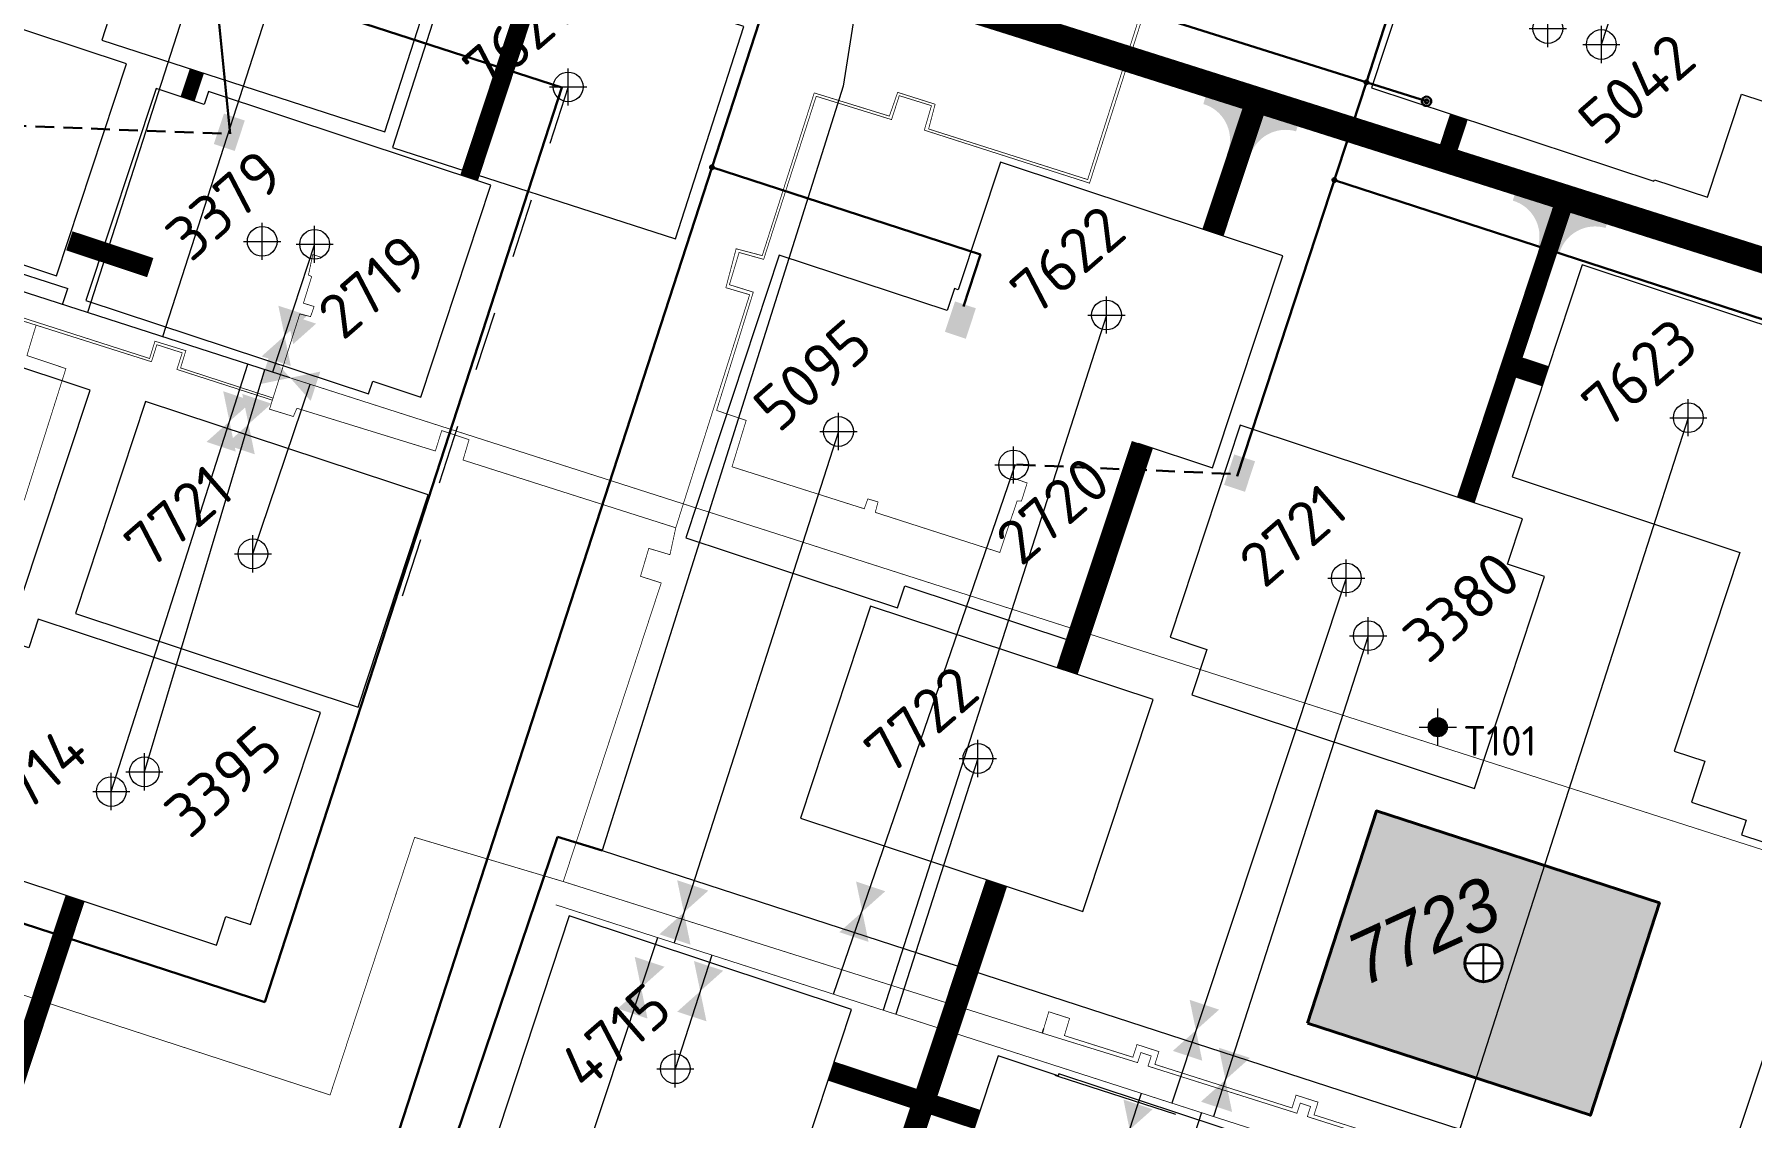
# Model space of a CAD drawing. Header units: millimetres. Extents: x 519 to 9564855, y -810 to 5021775.
# Drawn here: x 9541423.2 to 9541885.1, y 4997033.5 to 4997324.6 of the extents above; entities that cross this region are included whole.
import ezdxf
from ezdxf.enums import TextEntityAlignment as Align

# ---------------------------------------------------------------- set-up
doc = ezdxf.new("R2010")
doc.units = ezdxf.units.MM
doc.header["$LTSCALE"] = 2
doc.header["$MEASUREMENT"] = 0
doc.header["$PDMODE"] = 2
doc.header["$PDSIZE"] = 5
doc.linetypes.add('92051501$0$DASHED', pattern=[0.75, 0.5, -0.25])
doc.linetypes.add('Punctir', pattern=[0.32, 0.16, -0.16])
doc.layers.add('13A этап', color=7, linetype='Continuous', true_color=0xaafdfa)
for name, color, linetype, lineweight in [('200 скв. на 2010 год', 61, 'Continuous', 0), ('PPLINE_GAS', 4, 'GAS_LINE', 30), ('WELLS(drilled after 2000y)', 6, 'Continuous', 40), ('неф.коллектор', 94, 'g5_122_n', 30), ('Скважины на 2024 год-125', 10, 'Continuous', 40), ('Электро', 1, 'Continuous', 30), ('Электроснаб', 1, 'Continuous', 18), ('Электроснабжене', 1, 'Continuous', 18)]:
    doc.layers.add(name, color=color, linetype=linetype, lineweight=lineweight)
for name, color, linetype in [('2003-2004 Supplemental wells', 7, 'Continuous'), ('42 доп. скв. на 2009 год', 96, 'Continuous'), ('Existing roads', 41, 'Continuous'), ('new 100 wells', 131, 'Continuous'), ('OilColl&Flowlines', 3, 'Continuous'), ('Stage 12 wells.Text&Frame', 52, 'Continuous'), ('Wels of 13phase', 200, 'Continuous'), ('Скважины  2018 года', 7, 'Continuous'), ('Скважины 2017г', 221, 'Continuous'), ('Скважины 2019г.', 241, 'Continuous'), ('Скважины на 2015 год', 7, 'Continuous'), ('Скважины на 2020 год', 140, 'Continuous')]:
    doc.layers.add(name, color=color, linetype=linetype)
doc.styles.add('92051501$0$STANDARD', font='simplex.shx')
doc.styles.add('Elect', font='isocpeur.ttf')
doc.styles.add('GeoApp', font='', dxfattribs={"height": 1})
doc.styles.add('Line_GUGK', font='')
doc.styles.get("Standard").update_dxf_attribs({"font": 'isocpeur.ttf', "width": 0.5})
doc.styles.get('GeoApp').set_extended_font_data('D431', italic=True)
doc.styles.get('Line_GUGK').set_extended_font_data('Bm431', italic=True)
doc.linetypes.add('g5_121_g', pattern='A,4,-0.4,["Г",GeoApp,S=1,R=0,X=0,Y=-0.5],-1.2,12', length=17.6)
doc.linetypes.add('g5_122_n', pattern='A,1,-1,1.5,-0.3,["Н",GeoApp,S=1,R=0,X=0,Y=-0.5],-1.5,1.5,-1,4,-1,4,-1,3', length=20.8)
doc.linetypes.add('GAS_LINE', pattern='A,0.5,-0.2,["G",92051501$0$STANDARD,S=0.1,R=0,X=-0.1,Y=-0.05],-0.05', length=0.75)

msp = doc.modelspace()

# ---------------------------------------------------------------- hatches: boundary and pattern name
at = {"layer": '2003-2004 Supplemental wells', "lineweight": 0, "ltscale": 5}
h = msp.add_hatch(color=1, dxfattribs=at)
edge = h.paths.add_edge_path()
edge.add_arc((9541800.7, 4997138.4), 2.56539, 0, 360)
at = {"layer": 'Existing roads', "linetype": 'ByBlock', "lineweight": 0, "ltscale": 25}
for points in [[(9541764.28611, 4997304.32088), (9541739.34649, 4997311.67039), (9541737.65045, 4997305.91509, -0.414213562), (9541744.41588, 4997293.4962), (9541750.17117, 4997291.80015, -0.414213562), (9541762.59007, 4997298.56558)], [(9541847.52793, 4997278.35284), (9541822.58831, 4997285.70235), (9541820.89227, 4997279.94705, -0.414213562), (9541827.6577, 4997267.52816), (9541833.413, 4997265.83211, -0.414213562), (9541845.83189, 4997272.59754)]]:
    msp.add_hatch(color=41, dxfattribs=at).paths.add_polyline_path(points)
at = {"layer": 'Скважины на 2024 год-125', "linetype": 'ByBlock', "lineweight": 0, "true_color": 0xadddf7}
h = msp.add_hatch(color=141, dxfattribs=at)
h.dxf.hatch_style = 1
h.paths.add_polyline_path([(9541860.31277, 4997091.17102), (9541784.22825, 4997115.89238), (9541765.68723, 4997058.82898), (9541841.77175, 4997034.10762)])
h.paths.add_polyline_path([(9541818, 4997075, -1), (9541808, 4997075, -1)], flags=16)
at = {"layer": 'Электро'}
for points in [[(9541471.49324, 4997295.15441), (9541477.10547, 4997293.29742), (9541479.8127, 4997301.47928), (9541474.20047, 4997303.33626)], [(9541676.46167, 4997251.00698), (9541670.84943, 4997252.86396), (9541668.14221, 4997244.68211), (9541673.75444, 4997242.82512)], [(9541751.55514, 4997209.86894), (9541745.9429, 4997211.72593), (9541743.23567, 4997203.54407), (9541748.84791, 4997201.68708)]]:
    msp.add_hatch(color=256, dxfattribs=at).paths.add_polyline_path(points)
at = {"layer": 'Электроснаб', "lineweight": 0}
for points in [[(9541471.49324, 4997295.15441), (9541477.10547, 4997293.29742), (9541479.8127, 4997301.47928), (9541474.20047, 4997303.33626)], [(9541676.46167, 4997251.00698), (9541670.84943, 4997252.86396), (9541668.14221, 4997244.68211), (9541673.75444, 4997242.82512)], [(9541751.55514, 4997209.86894), (9541745.9429, 4997211.72593), (9541743.23567, 4997203.54407), (9541748.84791, 4997201.68708)]]:
    msp.add_hatch(color=1, dxfattribs=at).paths.add_polyline_path(points)
at = {"layer": 'Электроснабжене', "lineweight": 0}
for points in [[(9541471.49324, 4997295.15441), (9541477.10547, 4997293.29742), (9541479.8127, 4997301.47928), (9541474.20047, 4997303.33626)], [(9541676.46167, 4997251.00698), (9541670.84943, 4997252.86396), (9541668.14221, 4997244.68211), (9541673.75444, 4997242.82512)], [(9541751.55514, 4997209.86894), (9541745.9429, 4997211.72593), (9541743.23567, 4997203.54407), (9541748.84791, 4997201.68708)]]:
    msp.add_hatch(color=1, dxfattribs=at).paths.add_polyline_path(points)

# ---------------------------------------------------------------- linework, layer by layer
at = {"color": 5, "lineweight": 0}
msp.add_line((9541694.689, 4997057.293), (9541694.33495, 4997056.18202), dxfattribs=at)
at = {"color": 6, "lineweight": 0}
msp.add_line((9541694.689, 4997057.293), (9541694.33495, 4997056.18202), dxfattribs=at)
at = {"layer": '13A этап', "color": 0, "linetype": 'ByBlock', "lineweight": 0}
msp.add_lwpolyline([(9541815.99887, 4997362.54414), (9541801.73745, 4997367.26299), (9541782.88202, 4997310.27759), (9541858.86255, 4997285.13701), (9541859.00113, 4997285.55586)], dxfattribs=at)
msp.add_circle((9541830.3, 4997326.2), 4, dxfattribs=at)
msp.add_point((9541830.3, 4997326.2), dxfattribs=at)
at = {"layer": '200 скв. на 2010 год', "color": 0, "linetype": 'ByBlock', "lineweight": 0}
msp.add_lwpolyline([(9541883.65281, 4997113.4449), (9541882.35805, 4997109.5033), (9541958.36255, 4997084.53701), (9541977.21798, 4997141.52241), (9541962.42572, 4997146.4169)], dxfattribs=at)
at = {"layer": '2003-2004 Supplemental wells', "color": 0, "lineweight": 0, "ltscale": 5}
msp.add_circle((9541800.7, 4997138.4), 2.56539, dxfattribs=at)
msp.add_point((9541800.7, 4997138.4), dxfattribs=at)
at = {"layer": '42 доп. скв. на 2009 год', "color": 0, "linetype": 'ByBlock', "lineweight": 0}
for points in [[(9541738.62239, 4997159.28851), (9541734.58202, 4997147.07759), (9541810.56255, 4997121.93701), (9541829.41798, 4997178.92241), (9541819.47761, 4997182.2115)], [(9541872.55779, 4997129.24267), (9541868.93476, 4997118.27954), (9541883.65281, 4997113.4449)], [(9541698.56049, 4997044.72817), (9541682.43745, 4997050.06299), (9541663.58202, 4996993.07759), (9541739.56255, 4996967.93701), (9541739.73951, 4996968.47183)]]:
    msp.add_lwpolyline(points, dxfattribs=at)
msp.add_circle((9541782, 4997163), 4, dxfattribs=at)
msp.add_point((9541782, 4997163), dxfattribs=at)
at = {"layer": 'DEFPOINTS', "color": 1, "lineweight": 0, "ltscale": 80}
msp.add_point((9541610.09184, 4997308.72304), dxfattribs=at)
at = {"layer": 'Existing roads', "color": 3, "linetype": 'ByBlock', "lineweight": 0, "ltscale": 80}
msp.add_line((9541443.9, 4997121.1), (9541480.6378, 4997235.96604), dxfattribs=at)
at = {"layer": 'Existing roads', "lineweight": 0, "flags": 128}
for points, const_width in [([(9539565.39469, 4997994.43913), (9539781.43469, 4997928.03913), (9540419.33469, 4997727.26913), (9541536.98469, 4997374.84913), (9541686.09469, 4997327.92913), (9543001.21469, 4996911.42913)], 7), ([(9541540.1396, 4997286.06746), (9541565.75552, 4997363.4733)], 5), ([(9541802.84022, 4997291.74428), (9541806.40084, 4997302.49564)], 5), ([(9541808.23868, 4997199.47805), (9541834.43258, 4997278.63232)], 5)]:
    msp.add_lwpolyline(points, dxfattribs=dict(at, const_width=const_width))
at = {"layer": 'Existing roads', "linetype": 'ByBlock', "lineweight": 0, "const_width": 6, "flags": 128}
for points in [[(9541751.40525, 4997304.92717), (9541740.21839, 4997271.32465)], [(9541721.266, 4997214.39648), (9541700.98477, 4997153.47677)], [(9541682.02484, 4997096.52595), (9541585.13687, 4996805.49896)]]:
    msp.add_lwpolyline(points, dxfattribs=at)
at = {"layer": 'Existing roads', "lineweight": 0, "const_width": 5.4}
for points in [[(9541432.60844, 4997269.1424), (9541454.3788, 4997261.93899)], [(9541408.78275, 4997015.76787), (9541434.17228, 4997092.4073)], [(9541637.54115, 4997045.97018), (9541662.45007, 4997037.72827)], [(9541662.45007, 4997037.72827), (9541676.78653, 4997032.9846)]]:
    msp.add_lwpolyline(points, dxfattribs=at)
at = {"layer": 'Existing roads', "color": 8, "lineweight": 0, "const_width": 5.7, "flags": 128}
msp.add_lwpolyline([(9541820.27251, 4997235.84259), (9541829.65163, 4997232.73645)], dxfattribs=at)
at = {"layer": 'new 100 wells', "color": 0, "linetype": 'ByBlock', "lineweight": 0}
for points in [[(9541385.0071, 4997274.34725), (9541429.16255, 4997259.73701), (9541448.01798, 4997316.72241), (9541372.03745, 4997341.86299), (9541368.5929, 4997331.45275)], [(9541671.70791, 4997255.97707), (9541670.67759, 4997256.31798), (9541668.71388, 4997250.3832)], [(9541657.38612, 4997176.4168), (9541702.52241, 4997161.48202), (9541720.15282, 4997214.76514)]]:
    msp.add_lwpolyline(points, dxfattribs=at)
msp.add_circle((9541686.6, 4997208.9), 4, dxfattribs=at)
at = {"layer": 'new 100 wells', "color": 0, "linetype": 'ByBlock', "lineweight": 0, "ltscale": 80}
msp.add_point((9541686.6, 4997208.9), dxfattribs=at)
at = {"layer": 'OilColl&Flowlines', "linetype": 'ByBlock', "lineweight": 0}
for p, q in [((9540569.55752, 4997535.74333), (9541432.18776, 4997256.29675)), ((9541492.01427, 4997232.30414), (9540567.60901, 4997529.8545)), ((9541430.80659, 4997252.00586), (9541432.18776, 4997256.29675)), ((9541542.2, 4996934.8), (9541590.88187, 4997081.88165))]:
    msp.add_line(p, q, dxfattribs=at)
at = {"layer": 'OilColl&Flowlines', "color": 3, "linetype": 'ByBlock', "lineweight": 0, "ltscale": 5}
for p, q in [((9541505.89298, 4997462.38352, 0), (9541437.48413, 4997249.85647)), ((9541452.8, 4997126.4), (9541485.20982, 4997234.55561)), ((9541482, 4997185), (9541497.39155, 4997230.58207))]:
    msp.add_line(p, q, dxfattribs=at)
at = {"layer": 'OilColl&Flowlines', "linetype": 'ByBlock', "lineweight": 0, "ltscale": 80}
msp.add_line((9541844.7, 4997321.9), (9541854.12772, 4997350.3927), dxfattribs=at)
at = {"layer": 'OilColl&Flowlines', "lineweight": 0}
for p, q in [((9541498.6, 4997268.2), (9541487.3033, 4997233.82053)), ((9541687, 4997209), (9541638.03534, 4997066.57706)), ((9541776.1, 4997178.5), (9541729.15857, 4997037.36754, -2.23817)), ((9541605.43802, 4997077.15717), (9541595.6, 4997046.6)), ((9541605.43802, 4997077.15717), (9541595.6, 4997046.6)), ((9541737.12118, 4997034.8061, -2.34572), (9541727.3, 4997004.2))]:
    msp.add_line(p, q, dxfattribs=at)
at = {"layer": 'OilColl&Flowlines', "lineweight": 0, "ltscale": 40}
for p, q in [((9541639.5, 4997217.9), (9541595.27954, 4997080.43419)), ((9541782, 4997163), (9541740.42072, 4997033.74469)), ((9541916.3, 4997134.4), (9541868.93692, 4996991.25803)), ((9541711, 4997009), (9541720.97246, 4997040.00087))]:
    msp.add_line(p, q, dxfattribs=at)
at = {"layer": 'OilColl&Flowlines', "lineweight": 0, "ltscale": 40, "const_width": 0.2}
msp.add_lwpolyline([(9541563.46, 4997090.67), (9542471.25098, 4996798.64879)], dxfattribs=at)
at = {"layer": 'OilColl&Flowlines', "lineweight": 0}
for points in [[(9541496.69652, 4997249.10389), (9541490.5165, 4997243.59932), (9541488.83942, 4997251.70366)], [(9541499.00144, 4997246.88367), (9541492.82141, 4997241.3791), (9541491.14433, 4997249.48344)], [(9541492.19358, 4997235.49498), (9541484.33648, 4997238.09476), (9541490.5165, 4997243.59932)], [(9541483.90993, 4997230.62706), (9541486.50971, 4997238.48417), (9541492.01427, 4997232.30414)], [(9541497.51884, 4997226.12412), (9541492.01427, 4997232.30414), (9541500.11861, 4997233.98123)], [(9541486.98905, 4997225.3742), (9541480.80903, 4997219.86964), (9541479.13195, 4997227.97398)], [(9541482.48611, 4997211.7653), (9541474.62901, 4997214.36507), (9541480.80903, 4997219.86964)], [(9541604.50833, 4997094.4945), (9541597.9127, 4997088.61975), (9541596.12283, 4997097.26911)], [(9541652.09576, 4997094.3171), (9541645.91574, 4997088.81254), (9541644.23865, 4997096.91688)], [(9541599.70257, 4997079.97039), (9541591.31707, 4997082.745), (9541597.9127, 4997088.61975)], [(9541647.59282, 4997080.7082), (9541639.73571, 4997083.30797), (9541645.91574, 4997088.81254)], [(9541592.73013, 4997074.01389), (9541586.4164, 4997068.39023), (9541584.70304, 4997076.66991)], [(9541588.12977, 4997060.11055), (9541580.10268, 4997062.76657), (9541586.4164, 4997068.39023)], [(9541741.88877, 4997062.49624), (9541735.65775, 4997056.94625), (9541733.96683, 4997065.11747)], [(9541737.34867, 4997048.77503), (9541729.42673, 4997051.39626), (9541735.65775, 4997056.94625)], [(9541750.19521, 4997049.50137), (9541743.59958, 4997043.62662), (9541741.80971, 4997052.27598)], [(9541745.38944, 4997034.97726), (9541737.00394, 4997037.75187), (9541743.59958, 4997043.62662)]]:
    msp.add_solid(points, dxfattribs=at)
at = {"layer": 'OilColl&Flowlines', "linetype": 'ByBlock', "lineweight": 0}
for points in [[(9541481.86834, 4997226.09394), (9541475.68832, 4997220.58938), (9541474.01123, 4997228.69372)], [(9541477.3654, 4997212.48503), (9541469.50829, 4997215.08481), (9541475.68832, 4997220.58938)], [(9541608.4935, 4997072.95681), (9541602.31348, 4997067.45224), (9541600.6364, 4997075.55659)], [(9541603.99056, 4997059.3479), (9541596.13346, 4997061.94768), (9541602.31348, 4997067.45224)], [(9541724.00711, 4997035.72756), (9541717.82708, 4997030.223), (9541716.15, 4997038.32734)]]:
    msp.add_solid(points, dxfattribs=at)
at = {"layer": 'PPLINE_GAS', "color": 4, "linetype": 'GAS_LINE', "lineweight": 0, "ltscale": 25}
for p, q in [((9541647.08397, 4997350.52034), (9541640.79555, 4997310.68526)), ((9541640.79555, 4997310.68526), (9541575.96726, 4997105.29839)), ((9541575.96726, 4997105.29839), (9542148.94604, 4996919.2536))]:
    msp.add_line(p, q, dxfattribs=at)
at = {"layer": 'PPLINE_GAS', "color": 4, "linetype": 'GAS_LINE', "lineweight": 0, "ltscale": 80}
for p, q in [((9541697.72698, 4997044.86018, 0.00969), (9541698.51761, 4997044.59857)), ((9541698.51761, 4997044.59857), (9541730.19885, 4997034.39699, 0.01212))]:
    msp.add_line(p, q, dxfattribs=at)
at = {"layer": 'PPLINE_GAS', "linetype": 'g5_121_g'}
msp.add_lwpolyline([(9534778.5479, 4998536.78098), (9534874.18051, 4998503.20616), (9535072.84513, 4998402.39372), (9535451.90206, 4998298.75678), (9537303.35592, 4997704.5983), (9537377.97521, 4997927.57471), (9538200.14956, 4997654.43587), (9538214.55082, 4997649.50142), (9538234.24131, 4997643.04917), (9538590.1015, 4997520.55902), (9539125.3331, 4997334.13457), (9539210.91174, 4997304.42884), (9539345.38339, 4997257.75155), (9539456.46224, 4997220.86465), (9539620.38329, 4997166.42999), (9539867.53158, 4997084.35735), (9540014.59686, 4997034.46686), (9540009.45675, 4997018.26256), (9541300.177, 4996571.493), (9541398.857, 4996623.815), (9541532.03867, 4997015.00349), (9541563.89422, 4997108.93401), (9541575.96726, 4997105.29839)], dxfattribs=at)
at = {"layer": 'Stage 12 wells.Text&Frame', "color": 0, "linetype": 'ByBlock', "lineweight": 0}
for points in [[(9541859.00113, 4997285.55586), (9541873.26255, 4997280.83701), (9541882.44706, 4997308.5947)], [(9541668.71388, 4997250.3832), (9541623.57759, 4997265.31798), (9541598.43701, 4997189.33745), (9541655.42241, 4997170.48202), (9541657.38612, 4997176.4168)], [(9541421.68934, 4997159.762), (9541415.03745, 4997161.96299), (9541396.18202, 4997104.97759), (9541472.16255, 4997079.83701), (9541474.71066, 4997087.538)], [(9541548.21936, 4997030.56684), (9541624.16255, 4997005.53701), (9541643.01798, 4997062.52241), (9541567.03745, 4997087.66299), (9541548.21936, 4997030.56684)], [(9541739.73951, 4996968.47183), (9541755.86255, 4996963.13701), (9541774.71798, 4997020.12241), (9541698.73745, 4997045.26299), (9541698.56049, 4997044.72817)]]:
    msp.add_lwpolyline(points, dxfattribs=at)
for centre in [(9541844.7, 4997321.9), (9541639.5, 4997217.9), (9541443.9, 4997121.1), (9541595.6, 4997046.6)]:
    msp.add_circle(centre, 4, dxfattribs=at)
for p in [(9541844.7, 4997321.9), (9541639.5, 4997217.9), (9541443.9, 4997121.1), (9541595.6, 4997046.6)]:
    msp.add_point(p, dxfattribs=at)
at = {"layer": 'WELLS(drilled after 2000y)', "color": 6, "linetype": 'ByBlock', "lineweight": 0, "ltscale": 50, "const_width": 0.2, "elevation": -24.66909}
msp.add_lwpolyline([(9541565.48321, 4997096.91561), (9541525.49603, 4997108.79872), (9541502.75177, 4997039.54504), (9539622.71893, 4997652.00911)], dxfattribs=at)
at = {"layer": 'WELLS(drilled after 2000y)', "color": 6, "lineweight": 0, "const_width": 0.2}
for points in [[(9541487.326, 4997226.891), (9541462.532, 4997234.98), (9541463.9487, 4997239.61389), (9541455.637, 4997242.155), (9541454.199, 4997237.513), (9541395.911, 4997256.216), (9541397.39844, 4997260.82914), (9541388.88303, 4997263.57481), (9541387.367, 4997258.873), (9541329.058, 4997277.514), (9541330.57258, 4997282.11545), (9541322.365, 4997284.817), (9541320.745, 4997280.131), (9541262.524, 4997298.669), (9541263.97104, 4997303.28344), (9541255.557, 4997305.922), (9541254.07153, 4997301.26659), (9541198.997, 4997318.84), (9541206.403, 4997340.16), (9541209.131, 4997339.323), (9541210.15492, 4997342.15204), (9541207.43673, 4997343.13584), (9541212.71498, 4997358.33058), (9541210.5, 4997359.1)], [(9541725.10521, 4997341.12895), (9541707.041, 4997284.646), (9541662.592, 4997298.886), (9541664.515, 4997305.462), (9541655.851, 4997308.155), (9541653.776, 4997301.723), (9541633.508, 4997307.994), (9541619.375, 4997264.158), (9541612.777, 4997266.013), (9541610.168, 4997257.347), (9541616.591, 4997255.342), (9541606.719, 4997223.546), (9541614.674, 4997220.869), (9541610.85883, 4997208.40696), (9541646.443, 4997197.119), (9541647.39, 4997199.773), (9541650.148, 4997198.971), (9541649.402, 4997196.148), (9541682.895, 4997185.383), (9541687.545, 4997199.203), (9541688.731, 4997199.193), (9541690.253, 4997204.058), (9541685.792, 4997205.613)], [(9541595.76, 4997192.004), (9541538.512, 4997210.216), (9541540.13, 4997215.701), (9541532.781, 4997218.136), (9541531.07468, 4997212.64875), (9541493.829, 4997224.135), (9541492.868, 4997221.923), (9541486.459, 4997223.89), (9541494.601, 4997249.484), (9541497.511, 4997248.764), (9541498.443, 4997251.49058), (9541495.57821, 4997252.37771), (9541497.798, 4997259.546), (9541496.93, 4997259.94), (9541498.09176, 4997265.45042), (9541500.28382, 4997264.75412)], [(9541487.16382, 4997226.32964), (9541461.548, 4997234.578), (9541462.97607, 4997239.03322), (9541456.157, 4997241.219), (9541454.70678, 4997236.64139), (9541394.861, 4997255.601)], [(9541423.67694, 4997246.47189), (9541421.205, 4997238.319), (9541431.692, 4997234.796), (9541420.486, 4997199.407)], [(9541891.50495, 4996993.74821), (9541851.496, 4997006.563), (9541852.322, 4997009.248), (9541849.54409, 4997010.16239), (9541848.646, 4997007.434), (9541808.56194, 4997020.10318), (9541809.4976, 4997022.79099), (9541806.64963, 4997023.7824), (9541805.688, 4997021.02), (9541765.62078, 4997033.74377), (9541766.477, 4997036.44), (9541763.72405, 4997037.37088), (9541762.803, 4997034.647), (9541722.76501, 4997047.30731), (9541723.631, 4997050.046), (9541720.85909, 4997050.96345), (9541719.959, 4997048.244), (9541694.33495, 4997056.18202)]]:
    msp.add_lwpolyline(points, dxfattribs=at)
at = {"layer": 'WELLS(drilled after 2000y)', "color": 6, "lineweight": 0, "const_width": 0.2, "elevation": -24.66909}
for points in [[(9541565.48321, 4997096.91561), (9541591.818, 4997177.191), (9541586.242, 4997178.964), (9541588.479, 4997186.47315), (9541594.176, 4997184.776), (9541595.73435, 4997192.01216), (9541615.609, 4997254.656), (9541609.21534, 4997256.53771), (9541611.97148, 4997267.00638), (9541618.996, 4997265.157), (9541632.983, 4997308.896), (9541653.192, 4997302.663), (9541655.424, 4997309.047), (9541665.5, 4997305.856), (9541663.751, 4997299.204), (9541706.532, 4997285.607), (9541724.522, 4997342.135)], [(9541890.21, 4996995.268), (9541853.27426, 4997006.97072), (9541854.376, 4997010.448), (9541848.51827, 4997012.27753), (9541847.464, 4997008.902), (9541810.36144, 4997020.59746), (9541811.428, 4997023.981), (9541805.63837, 4997025.93054), (9541804.463, 4997022.44), (9541767.41991, 4997034.20851), (9541768.505, 4997037.624), (9541762.59163, 4997039.50735), (9541761.49595, 4997036.06038), (9541724.60068, 4997047.78819), (9541725.689, 4997051.212), (9541719.79229, 4997053.11593), (9541718.69, 4997049.702), (9541700.275, 4997055.51), (9541701.659, 4997060.136), (9541696.073, 4997061.919), (9541694.33495, 4997056.18202), (9541565.48321, 4997096.91561)]]:
    msp.add_lwpolyline(points, dxfattribs=at)
at = {"layer": 'WELLS(drilled after 2000y)', "color": 0, "linetype": 'ByBlock', "lineweight": 0}
for points in [[(9541514.20861, 4997231.42324), (9541527.16254, 4997227.13702), (9541546.01798, 4997284.12241), (9541470.03745, 4997309.26299), (9541468.8976, 4997305.81809)], [(9541819.47761, 4997182.2115), (9541823.51798, 4997194.42241), (9541747.53745, 4997219.56299), (9541728.68202, 4997162.5776), (9541738.62239, 4997159.28851)]]:
    msp.add_lwpolyline(points, dxfattribs=at)
for centre in [(9541498.6, 4997268.2), (9541776.1, 4997178.5)]:
    msp.add_circle(centre, 4, dxfattribs=at)
for p in [(9541498.6, 4997268.2), (9541776.1, 4997178.5)]:
    msp.add_point(p, dxfattribs=at)
at = {"layer": 'Wels of 13phase', "color": 0, "linetype": 'ByBlock', "lineweight": 0}
for points in [[(9541468.8976, 4997305.81809), (9541455.94366, 4997310.10431), (9541437.08823, 4997253.11892), (9541513.06875, 4997227.97834), (9541514.20861, 4997231.42324)], [(9541474.71066, 4997087.538), (9541481.36255, 4997085.33701), (9541500.21798, 4997142.32241), (9541424.23745, 4997167.46299), (9541421.68934, 4997159.762)]]:
    msp.add_lwpolyline(points, dxfattribs=at)
for centre in [(9541484.5, 4997269), (9541452.8, 4997126.4)]:
    msp.add_circle(centre, 4, dxfattribs=at)
for p in [(9541484.5, 4997269), (9541452.8, 4997126.4)]:
    msp.add_point(p, dxfattribs=at)
at = {"layer": 'неф.коллектор', "linetype": 'ByBlock', "lineweight": 0, "ltscale": 50, "const_width": 0.2}
msp.add_lwpolyline([(9541492.01427, 4997232.30414), (9542567.43586, 4996887.90069), (9542534.34159, 4996778.35359)], dxfattribs=at)
at = {"layer": 'Скважины  2018 года', "color": 3, "lineweight": 0, "ltscale": 50}
msp.add_line((9541868.1, 4997221.6), (9541801.36369, 4997014.14035), dxfattribs=at)
at = {"layer": 'Скважины  2018 года', "color": 0, "linetype": 'ByBlock', "lineweight": 0}
msp.add_lwpolyline([(9541897.81908, 4997184.1051), (9541915.50336, 4997237.50351), (9541839.55969, 4997262.65424), (9541820.69664, 4997205.69649), (9541881.96092, 4997185.40723)], dxfattribs=at)
msp.add_lwpolyline([(9541343.39664, 4997197.19649), (9541419.34031, 4997172.04576), (9541438.20336, 4997229.00351), (9541362.25969, 4997254.15424)], close=True, dxfattribs=at)
msp.add_circle((9541868.1, 4997221.6), 4, dxfattribs=at)
msp.add_point((9541566.8, 4997310.5), dxfattribs=at)
at = {"layer": 'Скважины 2017г', "color": 3, "linetype": 'ByBlock', "lineweight": 0}
msp.add_line((9541488.6, 4997339.3), (9541457.71369, 4997243.34492), dxfattribs=at)
at = {"layer": 'Скважины 2017г', "color": 0, "linetype": 'ByBlock', "lineweight": 0}
msp.add_lwpolyline([(9541441.31432, 4997323.04993), (9541517.44006, 4997298.45577), (9541535.88568, 4997355.55007), (9541459.75994, 4997380.14423)], close=True, dxfattribs=at)
msp.add_lwpolyline([(9541882.44706, 4997308.5947), (9541917.63163, 4997296.99422)], dxfattribs=at)
at = {"layer": 'Скважины 2019г.', "color": 5, "linetype": 'Punctir', "lineweight": 0, "ltscale": 50}
msp.add_line((9541566.8, 4997310.5), (9541521.9415, 4997172.97635), dxfattribs=at)
at = {"layer": 'Скважины 2019г.', "color": 3, "linetype": 'ByBlock', "lineweight": 0, "ltscale": 50}
for p, q in [((9541711.6, 4997249.2), (9541651.49379, 4997062.351)), ((9541677, 4997130), (9541654.88729, 4997061.25937))]:
    msp.add_line(p, q, dxfattribs=at)
at = {"layer": 'Скважины 2019г.', "color": 0, "linetype": 'ByBlock', "lineweight": 0}
msp.add_lwpolyline([(9541519.51432, 4997294.24993), (9541595.64006, 4997269.65577), (9541614.08568, 4997326.75007), (9541537.95994, 4997351.34423)], close=True, dxfattribs=at)
msp.add_lwpolyline([(9541720.15282, 4997214.76514), (9541740.14031, 4997208.14576), (9541759.00336, 4997265.10351), (9541683.05969, 4997290.25424), (9541671.70791, 4997255.97707)], dxfattribs=at)
for centre in [(9541566.8, 4997310.5), (9541711.6, 4997249.2)]:
    msp.add_circle(centre, 4, dxfattribs=at)
for p in [(9541711.6, 4997249.2), (9541868.1, 4997221.6), (9541482, 4997185)]:
    msp.add_point(p, dxfattribs=at)
at = {"layer": 'Скважины на 2015 год', "color": 9, "linetype": 'ByBlock', "lineweight": 0, "ltscale": 5, "const_width": 4}
msp.add_lwpolyline([(9541464.42982, 4997307.2964), (9541466.95275, 4997314.88586)], dxfattribs=at)
at = {"layer": 'Скважины на 2020 год', "color": 0, "linetype": 'ByBlock', "lineweight": 0}
for points in [[(9541434.28202, 4997168.9776), (9541510.26254, 4997143.83702), (9541529.11798, 4997200.82241), (9541453.13745, 4997225.96299)], [(9541629.28202, 4997113.9776), (9541705.26254, 4997088.83702), (9541724.11798, 4997145.82241), (9541648.13745, 4997170.96299)]]:
    msp.add_lwpolyline(points, close=True, dxfattribs=at)
msp.add_lwpolyline([(9541881.96092, 4997185.40723), (9541864.28202, 4997131.9776), (9541872.54571, 4997129.24666)], dxfattribs=at)
for centre in [(9541482, 4997185), (9541677, 4997130)]:
    msp.add_circle(centre, 4, dxfattribs=at)
msp.add_point((9541677, 4997130), dxfattribs=at)
at = {"layer": 'Скважины на 2024 год-125'}
msp.add_lwpolyline([(9541765.68723, 4997058.82898), (9541841.77175, 4997034.10762), (9541860.31277, 4997091.17102), (9541784.22825, 4997115.89238)], close=True, dxfattribs=at)
at = {"layer": 'Скважины на 2024 год-125', "ltscale": 50}
msp.add_circle((9541813, 4997075), 5, dxfattribs=at)
at = {"layer": 'Скважины на 2024 год-125', "lineweight": 25}
msp.add_point((9541813, 4997075), dxfattribs=at)
at = {"layer": 'Электро', "ltscale": 0.5}
msp.add_line((9541543.88214, 4997386.6316, 0), (9541797.69741, 4997306.65046, 0), dxfattribs=at)
at = {"layer": 'Электро'}
for p, q in [((9541620.89875, 4997336.46532), (9541465.37938, 4996857.82594)), ((9541475.77954, 4997339.34107, 0), (9541565.04928, 4997310.33557, 0)), ((9541472.767, 4997329.30045, 0), (9541475.86373, 4997297.90435, 0)), ((9541485.17417, 4997064.50525, 0), (9540685.28204, 4997324.40596, 0)), ((9541565.04928, 4997310.33557, 0), (9541485.17417, 4997064.50525, 0)), ((9541605.44273, 4997288.89658), (9541677.68161, 4997265.42475)), ((9541677.68161, 4997265.42475), (9541673.14501, 4997251.46254))]:
    msp.add_line(p, q, dxfattribs=at)
at = {"layer": 'Электро', "ltscale": 25}
for p, q in [((9541789.6792, 4997336.89255), (9541781.52079, 4997311.74796, 0)), ((9541772.88989, 4997285.46931, 0), (9542033.06012, 4997200.93488, 0))]:
    msp.add_line(p, q, dxfattribs=at)
at = {"layer": 'Электро', "ltscale": 0.7}
msp.add_line((9541746.7835, 4997205.87602, 0), (9541781.5103, 4997311.75127, 0), dxfattribs=at)
at = {"layer": 'Электро'}
for centre, radius, start, end in [((9541781.52079, 4997311.74796, 0), 0.5, 161.9999999, 341.9999999), ((9541781.52079, 4997311.74796, 0), 0.5, 341.9999999, 161.9999999), ((9541797.69741, 4997306.65046, 0), 1.25, 342, 162), ((9541797.69741, 4997306.65046, 0), 1.25, 162, 342), ((9541797.69741, 4997306.65046, 0), 0.5, 162, 342), ((9541797.69741, 4997306.65046, 0), 0.5, 342, 162), ((9541605.44273, 4997288.89658), 0.5, 162.0000001, 342.0000001), ((9541605.44273, 4997288.89658), 0.5, 342.0000001, 162.0000001), ((9541772.88989, 4997285.46931, 0), 0.5, 162, 342), ((9541772.88989, 4997285.46931, 0), 0.5, 342, 162)]:
    msp.add_arc(centre, radius, start, end, dxfattribs=at)
at = {"layer": 'Электроснаб', "color": 1, "lineweight": 0, "ltscale": 0.5}
msp.add_line((9541543.88214, 4997386.6316, 0), (9541797.69741, 4997306.65046, 0), dxfattribs=at)
at = {"layer": 'Электроснаб', "color": 1, "linetype": 'ByBlock', "lineweight": 0}
for p, q in [((9541620.89875, 4997336.46532), (9541465.37938, 4996857.82594)), ((9541475.77954, 4997339.34107, 0), (9541565.04928, 4997310.33557, 0)), ((9541565.04928, 4997310.33557, 0), (9541485.17417, 4997064.50525, 0)), ((9541605.44273, 4997288.89658), (9541677.68161, 4997265.42475))]:
    msp.add_line(p, q, dxfattribs=at)
at = {"layer": 'Электроснаб', "color": 1, "lineweight": 0, "ltscale": 25}
for p, q in [((9541789.6792, 4997336.89255), (9541781.52079, 4997311.74796, 0)), ((9541772.88989, 4997285.46931, 0), (9542033.06012, 4997200.93488, 0))]:
    msp.add_line(p, q, dxfattribs=at)
at = {"layer": 'Электроснаб', "color": 1, "lineweight": 0}
for p, q in [((9541472.767, 4997329.30045, 0), (9541475.86373, 4997297.90435, 0)), ((9541485.17417, 4997064.50525, 0), (9540685.28204, 4997324.40596, 0)), ((9541677.68161, 4997265.42475), (9541673.14501, 4997251.46254))]:
    msp.add_line(p, q, dxfattribs=at)
at = {"layer": 'Электроснаб', "color": 1, "lineweight": 0, "ltscale": 0.7}
msp.add_line((9541746.7835, 4997205.87602, 0), (9541781.5103, 4997311.75127, 0), dxfattribs=at)
at = {"layer": 'Электроснаб', "color": 1, "lineweight": 0}
for centre, radius, start, end in [((9541781.52079, 4997311.74796, 0), 0.5, 161.9999999, 341.9999999), ((9541781.52079, 4997311.74796, 0), 0.5, 341.9999999, 161.9999999), ((9541797.69741, 4997306.65046, 0), 1.25, 342, 162), ((9541797.69741, 4997306.65046, 0), 1.25, 162, 342), ((9541797.69741, 4997306.65046, 0), 0.5, 162, 342), ((9541797.69741, 4997306.65046, 0), 0.5, 342, 162), ((9541772.88989, 4997285.46931, 0), 0.5, 162, 342), ((9541772.88989, 4997285.46931, 0), 0.5, 342, 162)]:
    msp.add_arc(centre, radius, start, end, dxfattribs=at)
at = {"layer": 'Электроснаб', "color": 1, "linetype": 'ByBlock', "lineweight": 0}
for start, end in [(162.0000001, 342.0000001), (342.0000001, 162.0000001)]:
    msp.add_arc((9541605.44273, 4997288.89658), 0.5, start, end, dxfattribs=at)
at = {"layer": 'Электроснабжене', "color": 1, "lineweight": 0, "ltscale": 0.5}
msp.add_line((9541543.88214, 4997386.6316, 0), (9541797.69741, 4997306.65046, 0), dxfattribs=at)
at = {"layer": 'Электроснабжене', "color": 1, "linetype": 'ByBlock', "lineweight": 0}
for p, q in [((9541620.89875, 4997336.46532), (9541465.37938, 4996857.82594)), ((9541475.77954, 4997339.34107, 0), (9541565.04928, 4997310.33557, 0)), ((9541565.04928, 4997310.33557, 0), (9541485.17417, 4997064.50525, 0)), ((9541605.44273, 4997288.89658), (9541677.68161, 4997265.42475))]:
    msp.add_line(p, q, dxfattribs=at)
at = {"layer": 'Электроснабжене', "color": 1, "lineweight": 0, "ltscale": 25}
for p, q in [((9541789.6792, 4997336.89255), (9541781.52079, 4997311.74796, 0)), ((9541772.88989, 4997285.46931, 0), (9542033.06012, 4997200.93488, 0))]:
    msp.add_line(p, q, dxfattribs=at)
at = {"layer": 'Электроснабжене', "color": 1, "lineweight": 0}
for p, q in [((9541472.767, 4997329.30045, 0), (9541475.86373, 4997297.90435, 0)), ((9541485.17417, 4997064.50525, 0), (9540685.28204, 4997324.40596, 0)), ((9541677.68161, 4997265.42475), (9541673.14501, 4997251.46254))]:
    msp.add_line(p, q, dxfattribs=at)
at = {"layer": 'Электроснабжене', "color": 1, "lineweight": 0, "ltscale": 0.7}
msp.add_line((9541746.7835, 4997205.87602, 0), (9541781.5103, 4997311.75127, 0), dxfattribs=at)
at = {"layer": 'Электроснабжене', "color": 1, "linetype": '92051501$0$DASHED', "lineweight": 30, "ltscale": 5}
for p, q in [((9541401.05476, 4997300.68667, 0), (9541475.86373, 4997297.90435, 0)), ((9541687.51171, 4997208.97773), (9541746.98499, 4997206.42793))]:
    msp.add_line(p, q, dxfattribs=at)
at = {"layer": 'Электроснабжене', "color": 1, "lineweight": 0}
for centre, radius, start, end in [((9541781.52079, 4997311.74796, 0), 0.5, 161.9999999, 341.9999999), ((9541781.52079, 4997311.74796, 0), 0.5, 341.9999999, 161.9999999), ((9541797.69741, 4997306.65046, 0), 1.25, 342, 162), ((9541797.69741, 4997306.65046, 0), 1.25, 162, 342), ((9541797.69741, 4997306.65046, 0), 0.5, 162, 342), ((9541797.69741, 4997306.65046, 0), 0.5, 342, 162), ((9541772.88989, 4997285.46931, 0), 0.5, 162, 342), ((9541772.88989, 4997285.46931, 0), 0.5, 342, 162)]:
    msp.add_arc(centre, radius, start, end, dxfattribs=at)
at = {"layer": 'Электроснабжене', "color": 1, "linetype": 'ByBlock', "lineweight": 0}
for start, end in [(162.0000001, 342.0000001), (342.0000001, 162.0000001)]:
    msp.add_arc((9541605.44273, 4997288.89658), 0.5, start, end, dxfattribs=at)

# ---------------------------------------------------------------- texts
at = {"layer": '2003-2004 Supplemental wells', "color": 0, "lineweight": 0, "ltscale": 5}
msp.add_text('T101', height=8, dxfattribs=at).set_placement((9541807.47042, 4997130.72934))
at = {"layer": '42 доп. скв. на 2009 год', "color": 0, "linetype": 'ByBlock', "lineweight": 0, "style": 'Elect'}
msp.add_text('3380', height=12, rotation=41, dxfattribs=at).set_placement((9541798.12428, 4997155.09656))
at = {"layer": 'new 100 wells', "color": 0, "linetype": 'ByBlock', "lineweight": 0, "style": 'Elect'}
msp.add_text('2720', height=12, rotation=41, dxfattribs=at).set_placement((9541688.64344, 4997181.34203))
at = {"layer": 'Stage 12 wells.Text&Frame', "color": 0, "linetype": 'ByBlock', "lineweight": 0, "style": 'Elect'}
for s, p in [('5042', (9541845.26645, 4997294.29715)), ('5095', (9541623.4281, 4997217.20047)), ('4714', (9541414.14495, 4997109.26651)), ('4715', (9541571.27936, 4997040.25333))]:
    msp.add_text(s, height=12, rotation=41, dxfattribs=at).set_placement(p)
at = {"layer": 'WELLS(drilled after 2000y)', "color": 0, "linetype": 'ByBlock', "lineweight": 0, "style": 'Elect'}
for s, p in [('2719', (9541506.23471, 4997242.06236)), ('2721', (9541754.05021, 4997175.37944))]:
    msp.add_text(s, height=12, rotation=41, dxfattribs=at).set_placement(p)
at = {"layer": 'Wels of 13phase', "color": 0, "linetype": 'ByBlock', "lineweight": 0, "style": 'Elect'}
for s, p in [('3379', (9541465.31765, 4997263.08032)), ('3395', (9541464.99581, 4997108.05908))]:
    msp.add_text(s, height=12, rotation=41, dxfattribs=at).set_placement(p)
at = {"layer": 'Скважины  2018 года', "color": 0, "linetype": 'ByBlock', "lineweight": 0, "style": 'Elect'}
msp.add_text('7623', height=12, rotation=41, dxfattribs=at).set_placement((9541846.16169, 4997218.01973))
at = {"layer": 'Скважины 2019г.', "color": 0, "linetype": 'ByBlock', "lineweight": 0, "style": 'Elect'}
for s, p in [('7621', (9541545.18578, 4997308.4568)), ('7622', (9541692.46312, 4997248.4872))]:
    msp.add_text(s, height=12, rotation=41, dxfattribs=at).set_placement(p)
at = {"layer": 'Скважины на 2020 год', "color": 0, "linetype": 'ByBlock', "lineweight": 0, "style": 'Elect'}
for s, p in [('7721', (9541454.16457, 4997180.35596)), ('7722', (9541653.17669, 4997124.94549))]:
    msp.add_text(s, height=12, rotation=41, dxfattribs=at).set_placement(p)
at = {"layer": 'Скважины на 2024 год-125', "lineweight": 0, "style": 'Line_GUGK'}
msp.add_text('7723', height=14, rotation=24.5360476, dxfattribs=at).set_placement((9541782.60712, 4997064.83836), align=Align.BOTTOM_LEFT)

doc.saveas('drawing.dxf')
